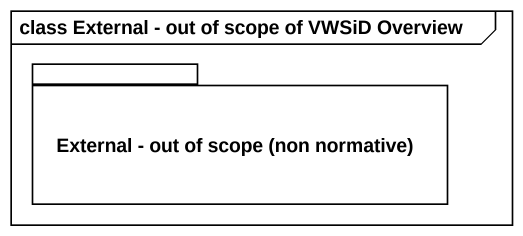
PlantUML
@startuml
mainframe class External - out of scope of VWSiD Overview
package "External - out of scope (non normative)" as External_out_of_scope_non {
}
@enduml
